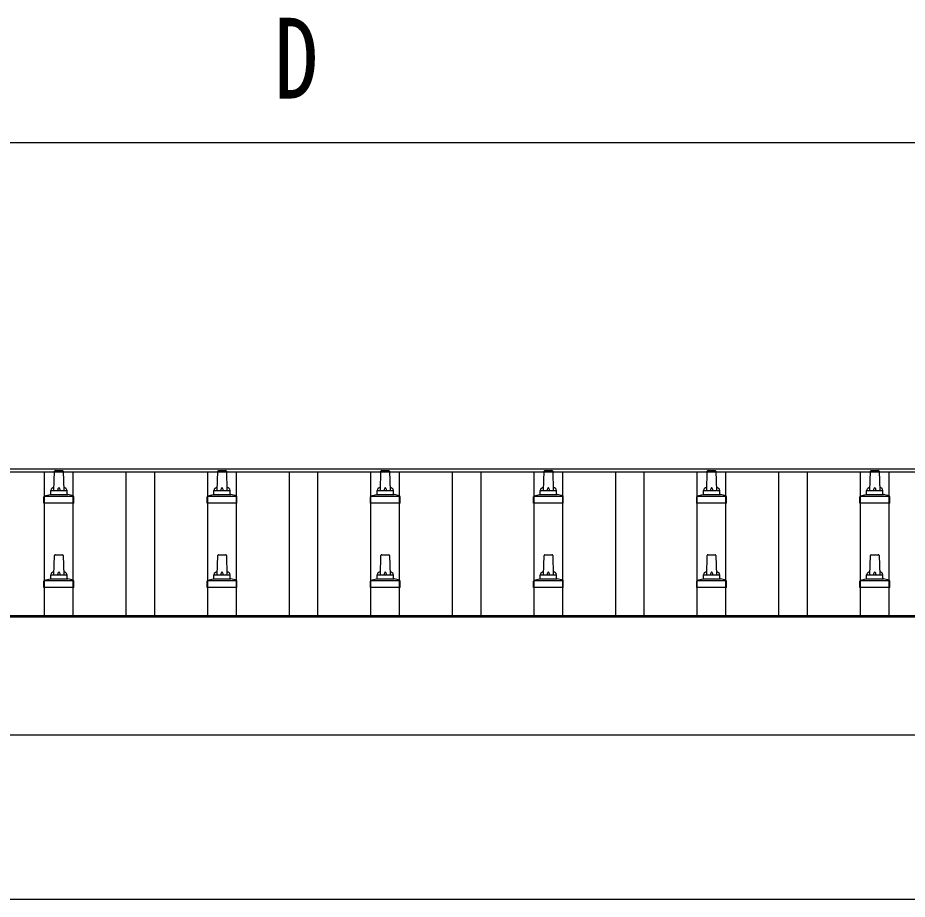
# Model space of a CAD drawing. Units: millimetres, scale not verified. Extents: x -12615 to 12615, y -8910 to 8910.
# Drawn here: x -8299 to -7209, y -1464 to -384 of the extents above; entities that cross this region are included whole.
import ezdxf
from ezdxf.enums import TextEntityAlignment as Align

# ---------------------------------------------------------------- set-up
doc = ezdxf.new("R2010")
doc.units = ezdxf.units.MM
doc.header["$LTSCALE"] = 40
for name, color, linetype in [('0-4_YKK_13', 4, 'Continuous'), ('0-5_YKK_A1', 4, 'Continuous'), ('0-6_YKK_D', 6, 'Continuous')]:
    doc.layers.add(name, color=color, linetype=linetype)
doc.styles.add('ＭＳ ゴシック', font='')
doc.styles.get('ＭＳ ゴシック').set_extended_font_data('MS Gothic')

msp = doc.modelspace()

# ---------------------------------------------------------------- linework, layer by layer
at = {"layer": '0-4_YKK_13'}
for p, q in [((-8254.44, -963.07), (-8253.71, -939.55)), ((-8252.71, -938.57), (-8244.17, -938.57)), ((-8243.17, -939.55), (-8242.44, -963.07)), ((-8054.44, -963.07), (-8053.71, -939.55)), ((-8052.71, -938.57), (-8044.17, -938.57)), ((-8043.17, -939.55), (-8042.44, -963.07)), ((-7854.44, -963.07), (-7853.71, -939.55)), ((-7852.71, -938.57), (-7844.17, -938.57)), ((-7843.17, -939.55), (-7842.44, -963.07)), ((-7654.44, -963.07), (-7653.71, -939.55)), ((-7652.71, -938.57), (-7644.17, -938.57)), ((-7643.17, -939.55), (-7642.44, -963.07)), ((-7454.44, -963.07), (-7453.71, -939.55)), ((-7452.71, -938.57), (-7444.17, -938.57)), ((-7443.17, -939.55), (-7442.44, -963.07)), ((-7254.44, -963.07), (-7253.71, -939.55)), ((-7252.71, -938.57), (-7244.17, -938.57)), ((-7243.17, -939.55), (-7242.44, -963.07)), ((-8266.31, -970.07), (-8230.57, -970.07)), ((-8265.93, -969.89), (-8259.2, -968.26)), ((-8258.82, -968.07), (-8238.06, -968.07)), ((-8258.44, -967.29), (-8258.44, -963.07)), ((-8257.44, -963.07), (-8239.44, -963.07)), ((-8238.44, -967.29), (-8238.44, -963.07)), ((-8230.95, -969.89), (-8237.68, -968.26)), ((-8066.31, -970.07), (-8030.57, -970.07)), ((-8065.93, -969.89), (-8059.2, -968.26)), ((-8058.82, -968.07), (-8038.06, -968.07)), ((-8058.44, -967.29), (-8058.44, -963.07)), ((-8057.44, -963.07), (-8039.44, -963.07)), ((-8038.44, -967.29), (-8038.44, -963.07)), ((-8030.95, -969.89), (-8037.68, -968.26)), ((-7866.31, -970.07), (-7830.57, -970.07)), ((-7865.93, -969.89), (-7859.2, -968.26)), ((-7858.82, -968.07), (-7838.06, -968.07)), ((-7858.44, -967.29), (-7858.44, -963.07)), ((-7857.44, -963.07), (-7839.44, -963.07)), ((-7838.44, -967.29), (-7838.44, -963.07)), ((-7830.95, -969.89), (-7837.68, -968.26)), ((-7666.31, -970.07), (-7630.57, -970.07)), ((-7665.93, -969.89), (-7659.2, -968.26)), ((-7658.82, -968.07), (-7638.06, -968.07)), ((-7658.44, -967.29), (-7658.44, -963.07)), ((-7657.44, -963.07), (-7639.44, -963.07)), ((-7638.44, -967.29), (-7638.44, -963.07)), ((-7630.95, -969.89), (-7637.68, -968.26)), ((-7466.31, -970.07), (-7430.57, -970.07)), ((-7465.93, -969.89), (-7459.2, -968.26)), ((-7458.82, -968.07), (-7438.06, -968.07)), ((-7458.44, -967.29), (-7458.44, -963.07)), ((-7457.44, -963.07), (-7439.44, -963.07)), ((-7438.44, -967.29), (-7438.44, -963.07)), ((-7430.95, -969.89), (-7437.68, -968.26)), ((-7266.31, -970.07), (-7230.57, -970.07)), ((-7265.93, -969.89), (-7259.2, -968.26)), ((-7258.82, -968.07), (-7238.06, -968.07)), ((-7258.44, -967.29), (-7258.44, -963.07)), ((-7257.44, -963.07), (-7239.44, -963.07)), ((-7238.44, -967.29), (-7238.44, -963.07)), ((-7230.95, -969.89), (-7237.68, -968.26)), ((-8266.69, -978.57), (-8266.69, -970.86)), ((-8230.19, -978.57), (-8266.69, -978.57)), ((-8230.19, -978.57), (-8230.19, -970.86)), ((-8066.69, -978.57), (-8066.69, -970.86)), ((-8030.19, -978.57), (-8066.69, -978.57)), ((-8030.19, -978.57), (-8030.19, -970.86)), ((-7866.69, -978.57), (-7866.69, -970.86)), ((-7830.19, -978.57), (-7866.69, -978.57)), ((-7830.19, -978.57), (-7830.19, -970.86)), ((-7666.69, -978.57), (-7666.69, -970.86)), ((-7630.19, -978.57), (-7666.69, -978.57)), ((-7630.19, -978.57), (-7630.19, -970.86)), ((-7466.69, -978.57), (-7466.69, -970.86)), ((-7430.19, -978.57), (-7466.69, -978.57)), ((-7430.19, -978.57), (-7430.19, -970.86)), ((-7266.69, -978.57), (-7266.69, -970.86)), ((-7230.19, -978.57), (-7266.69, -978.57)), ((-7230.19, -978.57), (-7230.19, -970.86)), ((-8254.44, -1066.41), (-8253.71, -1042.88)), ((-8252.71, -1041.91), (-8244.17, -1041.91)), ((-8243.17, -1042.88), (-8242.44, -1066.41)), ((-8054.44, -1066.41), (-8053.71, -1042.88)), ((-8052.71, -1041.91), (-8044.17, -1041.91)), ((-8043.17, -1042.88), (-8042.44, -1066.41)), ((-7854.44, -1066.41), (-7853.71, -1042.88)), ((-7852.71, -1041.91), (-7844.17, -1041.91)), ((-7843.17, -1042.88), (-7842.44, -1066.41)), ((-7654.44, -1066.41), (-7653.71, -1042.88)), ((-7652.71, -1041.91), (-7644.17, -1041.91)), ((-7643.17, -1042.88), (-7642.44, -1066.41)), ((-7454.44, -1066.41), (-7453.71, -1042.88)), ((-7452.71, -1041.91), (-7444.17, -1041.91)), ((-7443.17, -1042.88), (-7442.44, -1066.41)), ((-7254.44, -1066.41), (-7253.71, -1042.88)), ((-7252.71, -1041.91), (-7244.17, -1041.91)), ((-7243.17, -1042.88), (-7242.44, -1066.41)), ((-8258.44, -1070.62), (-8258.44, -1066.41)), ((-8257.44, -1066.41), (-8239.44, -1066.41)), ((-8238.44, -1070.62), (-8238.44, -1066.41)), ((-8058.44, -1070.62), (-8058.44, -1066.41)), ((-8057.44, -1066.41), (-8039.44, -1066.41)), ((-8038.44, -1070.62), (-8038.44, -1066.41)), ((-7858.44, -1070.62), (-7858.44, -1066.41)), ((-7857.44, -1066.41), (-7839.44, -1066.41)), ((-7838.44, -1070.62), (-7838.44, -1066.41)), ((-7658.44, -1070.62), (-7658.44, -1066.41)), ((-7657.44, -1066.41), (-7639.44, -1066.41)), ((-7638.44, -1070.62), (-7638.44, -1066.41)), ((-7458.44, -1070.62), (-7458.44, -1066.41)), ((-7457.44, -1066.41), (-7439.44, -1066.41)), ((-7438.44, -1070.62), (-7438.44, -1066.41)), ((-7258.44, -1070.62), (-7258.44, -1066.41)), ((-7257.44, -1066.41), (-7239.44, -1066.41)), ((-7238.44, -1070.62), (-7238.44, -1066.41)), ((-8266.69, -1081.91), (-8266.69, -1074.19)), ((-8266.31, -1073.41), (-8230.57, -1073.41)), ((-8265.93, -1073.22), (-8259.2, -1071.59)), ((-8258.82, -1071.41), (-8238.06, -1071.41)), ((-8230.95, -1073.22), (-8237.68, -1071.59)), ((-8230.19, -1081.91), (-8230.19, -1074.19)), ((-8066.69, -1081.91), (-8066.69, -1074.19)), ((-8066.31, -1073.41), (-8030.57, -1073.41)), ((-8065.93, -1073.22), (-8059.2, -1071.59)), ((-8058.82, -1071.41), (-8038.06, -1071.41)), ((-8030.95, -1073.22), (-8037.68, -1071.59)), ((-8030.19, -1081.91), (-8030.19, -1074.19)), ((-7866.69, -1081.91), (-7866.69, -1074.19)), ((-7866.31, -1073.41), (-7830.57, -1073.41)), ((-7865.93, -1073.22), (-7859.2, -1071.59)), ((-7858.82, -1071.41), (-7838.06, -1071.41)), ((-7830.95, -1073.22), (-7837.68, -1071.59)), ((-7830.19, -1081.91), (-7830.19, -1074.19)), ((-7666.69, -1081.91), (-7666.69, -1074.19)), ((-7666.31, -1073.41), (-7630.57, -1073.41)), ((-7665.93, -1073.22), (-7659.2, -1071.59)), ((-7658.82, -1071.41), (-7638.06, -1071.41)), ((-7630.95, -1073.22), (-7637.68, -1071.59)), ((-7630.19, -1081.91), (-7630.19, -1074.19)), ((-7466.69, -1081.91), (-7466.69, -1074.19)), ((-7466.31, -1073.41), (-7430.57, -1073.41)), ((-7465.93, -1073.22), (-7459.2, -1071.59)), ((-7458.82, -1071.41), (-7438.06, -1071.41)), ((-7430.95, -1073.22), (-7437.68, -1071.59)), ((-7430.19, -1081.91), (-7430.19, -1074.19)), ((-7266.69, -1081.91), (-7266.69, -1074.19)), ((-7266.31, -1073.41), (-7230.57, -1073.41)), ((-7265.93, -1073.22), (-7259.2, -1071.59)), ((-7258.82, -1071.41), (-7238.06, -1071.41)), ((-7230.95, -1073.22), (-7237.68, -1071.59)), ((-7230.19, -1081.91), (-7230.19, -1074.19)), ((-8230.19, -1081.91), (-8266.69, -1081.91)), ((-8030.19, -1081.91), (-8066.69, -1081.91)), ((-7830.19, -1081.91), (-7866.69, -1081.91)), ((-7630.19, -1081.91), (-7666.69, -1081.91)), ((-7430.19, -1081.91), (-7466.69, -1081.91)), ((-7230.19, -1081.91), (-7266.69, -1081.91))]:
    msp.add_line(p, q, dxfattribs=at)
for centre, radius, start, end in [((-8252.71, -939.57), 1, 90, 178.60509), ((-8244.17, -939.57), 1, 1.39491, 90), ((-8052.71, -939.57), 1, 90, 178.60509), ((-8044.17, -939.57), 1, 1.39491, 90), ((-7852.71, -939.57), 1, 90, 178.60509), ((-7844.17, -939.57), 1, 1.39491, 90), ((-7652.71, -939.57), 1, 90, 178.60509), ((-7644.17, -939.57), 1, 1.39491, 90), ((-7452.71, -939.57), 1, 90, 178.60509), ((-7444.17, -939.57), 1, 1.39491, 90), ((-7252.71, -939.57), 1, 90, 178.60509), ((-7244.17, -939.57), 1, 1.39491, 90), ((-8265.69, -970.86), 1, 103.62699, 180), ((-8259.44, -967.29), 1, 283.62699, 0), ((-8254.36, -963.71), 4.13, 90, 171.17633), ((-8257.44, -964.07), 1, 90, 180), ((-8245.11, -963.07), 4.83, 133.60282, 180), ((-8251.77, -963.07), 4.83, 0, 46.39718), ((-8242.53, -963.71), 4.13, 8.82367, 90), ((-8239.44, -964.07), 1, 0, 90), ((-8237.44, -967.29), 1, 180, 256.37301), ((-8231.19, -970.86), 1, 0, 76.37301), ((-8065.69, -970.86), 1, 103.62699, 180), ((-8059.44, -967.29), 1, 283.62699, 0), ((-8054.36, -963.71), 4.13, 90, 171.17633), ((-8057.44, -964.07), 1, 90, 180), ((-8045.11, -963.07), 4.83, 133.60282, 180), ((-8051.77, -963.07), 4.83, 0, 46.39718), ((-8042.53, -963.71), 4.13, 8.82367, 90), ((-8039.44, -964.07), 1, 0, 90), ((-8037.44, -967.29), 1, 180, 256.37301), ((-8031.19, -970.86), 1, 0, 76.37301), ((-7865.69, -970.86), 1, 103.62699, 180), ((-7859.44, -967.29), 1, 283.62699, 0), ((-7854.36, -963.71), 4.13, 90, 171.17633), ((-7857.44, -964.07), 1, 90, 180), ((-7845.11, -963.07), 4.83, 133.60282, 180), ((-7851.77, -963.07), 4.83, 0, 46.39718), ((-7842.53, -963.71), 4.13, 8.82367, 90), ((-7839.44, -964.07), 1, 0, 90), ((-7837.44, -967.29), 1, 180, 256.37301), ((-7831.19, -970.86), 1, 0, 76.37301), ((-7665.69, -970.86), 1, 103.62699, 180), ((-7659.44, -967.29), 1, 283.62699, 0), ((-7654.36, -963.71), 4.13, 90, 171.17633), ((-7657.44, -964.07), 1, 90, 180), ((-7645.11, -963.07), 4.83, 133.60282, 180), ((-7651.77, -963.07), 4.83, 0, 46.39718), ((-7642.53, -963.71), 4.13, 8.82367, 90), ((-7639.44, -964.07), 1, 0, 90), ((-7637.44, -967.29), 1, 180, 256.37301), ((-7631.19, -970.86), 1, 0, 76.37301), ((-7465.69, -970.86), 1, 103.62699, 180), ((-7459.44, -967.29), 1, 283.62699, 0), ((-7454.36, -963.71), 4.13, 90, 171.17633), ((-7457.44, -964.07), 1, 90, 180), ((-7445.11, -963.07), 4.83, 133.60282, 180), ((-7451.77, -963.07), 4.83, 0, 46.39718), ((-7442.53, -963.71), 4.13, 8.82367, 90), ((-7439.44, -964.07), 1, 0, 90), ((-7437.44, -967.29), 1, 180, 256.37301), ((-7431.19, -970.86), 1, 0, 76.37301), ((-7265.69, -970.86), 1, 103.62699, 180), ((-7259.44, -967.29), 1, 283.62699, 0), ((-7254.36, -963.71), 4.13, 90, 171.17633), ((-7257.44, -964.07), 1, 90, 180), ((-7245.11, -963.07), 4.83, 133.60282, 180), ((-7251.77, -963.07), 4.83, 0, 46.39718), ((-7242.53, -963.71), 4.13, 8.82367, 90), ((-7239.44, -964.07), 1, 0, 90), ((-7237.44, -967.29), 1, 180, 256.37301), ((-7231.19, -970.86), 1, 0, 76.37301), ((-8252.71, -1042.91), 1, 90, 178.60509), ((-8244.17, -1042.91), 1, 1.39491, 90), ((-8052.71, -1042.91), 1, 90, 178.60509), ((-8044.17, -1042.91), 1, 1.39491, 90), ((-7852.71, -1042.91), 1, 90, 178.60509), ((-7844.17, -1042.91), 1, 1.39491, 90), ((-7652.71, -1042.91), 1, 90, 178.60509), ((-7644.17, -1042.91), 1, 1.39491, 90), ((-7452.71, -1042.91), 1, 90, 178.60509), ((-7444.17, -1042.91), 1, 1.39491, 90), ((-7252.71, -1042.91), 1, 90, 178.60509), ((-7244.17, -1042.91), 1, 1.39491, 90), ((-8254.36, -1067.04), 4.13, 90, 171.17633), ((-8257.44, -1067.41), 1, 90, 180), ((-8245.11, -1066.41), 4.83, 133.60282, 180), ((-8251.77, -1066.41), 4.83, 0, 46.39718), ((-8242.53, -1067.04), 4.13, 8.82367, 90), ((-8239.44, -1067.41), 1, 0, 90), ((-8054.36, -1067.04), 4.13, 90, 171.17633), ((-8057.44, -1067.41), 1, 90, 180), ((-8045.11, -1066.41), 4.83, 133.60282, 180), ((-8051.77, -1066.41), 4.83, 0, 46.39718), ((-8042.53, -1067.04), 4.13, 8.82367, 90), ((-8039.44, -1067.41), 1, 0, 90), ((-7854.36, -1067.04), 4.13, 90, 171.17633), ((-7857.44, -1067.41), 1, 90, 180), ((-7845.11, -1066.41), 4.83, 133.60282, 180), ((-7851.77, -1066.41), 4.83, 0, 46.39718), ((-7842.53, -1067.04), 4.13, 8.82367, 90), ((-7839.44, -1067.41), 1, 0, 90), ((-7654.36, -1067.04), 4.13, 90, 171.17633), ((-7657.44, -1067.41), 1, 90, 180), ((-7645.11, -1066.41), 4.83, 133.60282, 180), ((-7651.77, -1066.41), 4.83, 0, 46.39718), ((-7642.53, -1067.04), 4.13, 8.82367, 90), ((-7639.44, -1067.41), 1, 0, 90), ((-7454.36, -1067.04), 4.13, 90, 171.17633), ((-7457.44, -1067.41), 1, 90, 180), ((-7445.11, -1066.41), 4.83, 133.60282, 180), ((-7451.77, -1066.41), 4.83, 0, 46.39718), ((-7442.53, -1067.04), 4.13, 8.82367, 90), ((-7439.44, -1067.41), 1, 0, 90), ((-7254.36, -1067.04), 4.13, 90, 171.17633), ((-7257.44, -1067.41), 1, 90, 180), ((-7245.11, -1066.41), 4.83, 133.60282, 180), ((-7251.77, -1066.41), 4.83, 0, 46.39718), ((-7242.53, -1067.04), 4.13, 8.82367, 90), ((-7239.44, -1067.41), 1, 0, 90), ((-8265.69, -1074.19), 1, 103.62699, 180), ((-8259.44, -1070.62), 1, 283.62699, 0), ((-8237.44, -1070.62), 1, 180, 256.37301), ((-8231.19, -1074.19), 1, 0, 76.37301), ((-8065.69, -1074.19), 1, 103.62699, 180), ((-8059.44, -1070.62), 1, 283.62699, 0), ((-8037.44, -1070.62), 1, 180, 256.37301), ((-8031.19, -1074.19), 1, 0, 76.37301), ((-7865.69, -1074.19), 1, 103.62699, 180), ((-7859.44, -1070.62), 1, 283.62699, 0), ((-7837.44, -1070.62), 1, 180, 256.37301), ((-7831.19, -1074.19), 1, 0, 76.37301), ((-7665.69, -1074.19), 1, 103.62699, 180), ((-7659.44, -1070.62), 1, 283.62699, 0), ((-7637.44, -1070.62), 1, 180, 256.37301), ((-7631.19, -1074.19), 1, 0, 76.37301), ((-7465.69, -1074.19), 1, 103.62699, 180), ((-7459.44, -1070.62), 1, 283.62699, 0), ((-7437.44, -1070.62), 1, 180, 256.37301), ((-7431.19, -1074.19), 1, 0, 76.37301), ((-7265.69, -1074.19), 1, 103.62699, 180), ((-7259.44, -1070.62), 1, 283.62699, 0), ((-7237.44, -1070.62), 1, 180, 256.37301), ((-7231.19, -1074.19), 1, 0, 76.37301)]:
    msp.add_arc(centre, radius, start, end, dxfattribs=at)
at = {"layer": '0-5_YKK_A1'}
for p, q in [((-10671.44, -936.55), (-5225.44, -936.55)), ((-10671.44, -940.14), (-5225.44, -940.14)), ((-8265.94, -1116.16), (-8265.94, -940.14)), ((-8230.94, -1116.16), (-8230.94, -940.14)), ((-8165.94, -1116.16), (-8165.94, -940.14)), ((-8130.94, -1116.16), (-8130.94, -940.14)), ((-8065.94, -1116.16), (-8065.94, -940.14)), ((-8030.94, -1116.16), (-8030.94, -940.14)), ((-7965.94, -1116.16), (-7965.94, -940.14)), ((-7930.94, -1116.16), (-7930.94, -940.14)), ((-7865.94, -1116.16), (-7865.94, -940.14)), ((-7830.94, -1116.16), (-7830.94, -940.14)), ((-7765.94, -1116.16), (-7765.94, -940.14)), ((-7730.94, -1116.16), (-7730.94, -940.14)), ((-7665.94, -1116.16), (-7665.94, -940.14)), ((-7630.94, -1116.16), (-7630.94, -940.14)), ((-7565.94, -1116.16), (-7565.94, -940.14)), ((-7530.94, -1116.16), (-7530.94, -940.14)), ((-7465.94, -1116.16), (-7465.94, -940.14)), ((-7430.94, -1116.16), (-7430.94, -940.14)), ((-7365.94, -1116.16), (-7365.94, -940.14)), ((-7330.94, -1116.16), (-7330.94, -940.14)), ((-7265.94, -1116.16), (-7265.94, -940.14)), ((-7230.94, -1116.16), (-7230.94, -940.14)), ((-10666.74, -1117.96), (-5230.14, -1117.96)), ((-10623.44, -1116.4), (-5225.44, -1116.4)), ((-5230.14, -1262.83), (-10666.74, -1262.83)), ((-10648.44, -1464), (-5342.09, -1464))]:
    msp.add_line(p, q, dxfattribs=at)
at = {"layer": '0-6_YKK_D'}
msp.add_line((-10533.44, -536.55), (-5363.44, -536.55), dxfattribs=at)

# ---------------------------------------------------------------- texts
at = {"layer": '0-6_YKK_D', "style": 'ＭＳ ゴシック', "width": 0.8}
msp.add_text('D', height=98.97, dxfattribs=at).set_placement((-7984.44, -512.55), align=Align.BOTTOM_LEFT)

doc.saveas('drawing.dxf')
